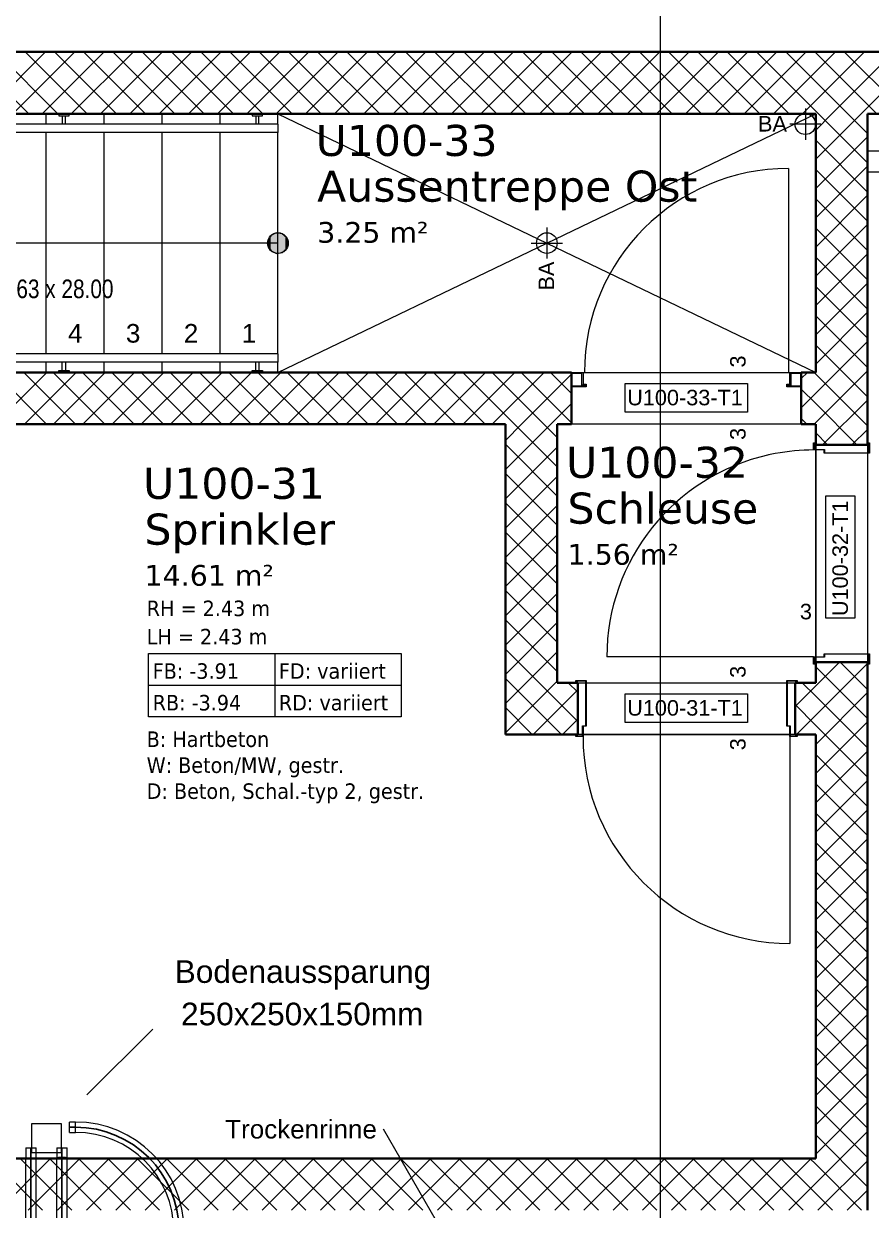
# Model space of a CAD drawing. Extents: x -882 to 937, y -179 to 966.
# Drawn here: x -470.5 to -388.5, y 755.4 to 870.1 of the extents above; entities that cross this region are included whole.
import ezdxf
from ezdxf.lldxf.tags import DXFTag

# ---------------------------------------------------------------- set-up
doc = ezdxf.new("R2010")
doc.units = 0
doc.layers.get('0').update_dxf_attribs({"lineweight": 13})
for name, color, linetype, lineweight in [('A-____-NOTE-TEXT', 7, 'Continuous', 9), ('A-AREA-____-IDEN', 7, 'Continuous', 5), ('A-DOOR-____-IDEN', 7, 'Continuous', 5), ('A-DOOR-____-OTLN', 7, 'Continuous', 9), ('A-DOOR-FRAM-MCUT', 7, 'Continuous', 9), ('A-DOOR-OPNG-OTLN', 7, 'Continuous', 9), ('A-FLOR-____-OTLN', 7, 'Continuous', 9), ('A-FLOR-HRAL-OTLN', 7, 'Continuous', 9), ('A-WALL-____-MCUT', 7, 'Continuous', 35), ('A-WALL-____-PATT', 7, 'Continuous', 35), ('I-WALL-____-OTLN', 7, 'Continuous', 9), ('S-GRID-____-OTLN', 7, 'Continuous', 5), ('S-STRS-____-IDEN', 7, 'Continuous', 9), ('S-STRS-____-OTLN', 7, 'Continuous', 9), ('Text', 7, 'Continuous', 5)]:
    doc.layers.add(name, color=color, linetype=linetype, lineweight=lineweight)
for name, color, linetype, lineweight, true_color in [('A-DETL-____-OTLN', 5, 'Continuous', 9, 0x0000ff), ('EL01_WAN_Röhre Boden', 7, 'Continuous', 13, 0xff6666), ('EL01_WAN_Röhre Boden Typ', 1, 'Continuous', 13, 0xff0000)]:
    doc.layers.add(name, color=color, linetype=linetype, lineweight=lineweight, true_color=true_color)
doc.styles.get("Standard").update_dxf_attribs({"font": 'arial.ttf'})
tags = doc.linetypes.add('_Rasterlinie_', pattern=[0.375, 0.2, -0.05, 0.075, -0.05]).pattern_tags.tags
tags[10:11] = [DXFTag(74, 4), DXFTag(75, 0), DXFTag(340, '0'), DXFTag(46, 1.0), DXFTag(50, 0.0), DXFTag(44, 0.0), DXFTag(45, 0.0)]
tags[8:9] = [DXFTag(74, 4), DXFTag(75, 0), DXFTag(340, '0'), DXFTag(46, 1.0), DXFTag(50, 0.0), DXFTag(44, 0.0), DXFTag(45, 0.0)]
tags[6:7] = [DXFTag(74, 4), DXFTag(75, 0), DXFTag(340, '0'), DXFTag(46, 1.0), DXFTag(50, 0.0), DXFTag(44, 0.0), DXFTag(45, 0.0)]
tags[4:5] = [DXFTag(74, 4), DXFTag(75, 0), DXFTag(340, '0'), DXFTag(46, 1.0), DXFTag(50, 0.0), DXFTag(44, 0.0), DXFTag(45, 0.0)]
tags = doc.linetypes.add('_Verdeckte Linien_', pattern=[0.15, 0.1, -0.05]).pattern_tags.tags
tags[6:7] = [DXFTag(74, 4), DXFTag(75, 0), DXFTag(340, '0'), DXFTag(46, 1.0), DXFTag(50, 0.0), DXFTag(44, 0.0), DXFTag(45, 0.0)]
tags[4:5] = [DXFTag(74, 4), DXFTag(75, 0), DXFTag(340, '0'), DXFTag(46, 1.0), DXFTag(50, 0.0), DXFTag(44, 0.0), DXFTag(45, 0.0)]
tags = doc.linetypes.add('ACAD_ISO03W100', pattern=[30, 12, -18]).pattern_tags.tags
tags[6:7] = [DXFTag(74, 4), DXFTag(75, 0), DXFTag(340, '0'), DXFTag(46, 0.0), DXFTag(50, 0.0), DXFTag(44, 0.0), DXFTag(45, 0.0)]
tags[4:5] = [DXFTag(74, 4), DXFTag(75, 0), DXFTag(340, '0'), DXFTag(46, 0.0), DXFTag(50, 0.0), DXFTag(44, 0.0), DXFTag(45, 0.0)]
tags = doc.linetypes.add('Gestrichelt', pattern=[0.1, 0.05, -0.05]).pattern_tags.tags
tags[6:7] = [DXFTag(74, 4), DXFTag(75, 0), DXFTag(340, '0'), DXFTag(46, 1.0), DXFTag(50, 0.0), DXFTag(44, 0.0), DXFTag(45, 0.0)]
tags[4:5] = [DXFTag(74, 4), DXFTag(75, 0), DXFTag(340, '0'), DXFTag(46, 1.0), DXFTag(50, 0.0), DXFTag(44, 0.0), DXFTag(45, 0.0)]
tags = doc.linetypes.add('Grundrissdarstellung Sturz', pattern=[0.25, 0.15, -0.05, 0, -0.05]).pattern_tags.tags
tags[10:11] = [DXFTag(74, 4), DXFTag(75, 0), DXFTag(340, '0'), DXFTag(46, 1.0), DXFTag(50, 0.0), DXFTag(44, 0.0), DXFTag(45, 0.0)]
tags[8:9] = [DXFTag(74, 4), DXFTag(75, 0), DXFTag(340, '0'), DXFTag(46, 1.0), DXFTag(50, 0.0), DXFTag(44, 0.0), DXFTag(45, 0.0)]
tags[6:7] = [DXFTag(74, 4), DXFTag(75, 0), DXFTag(340, '0'), DXFTag(46, 1.0), DXFTag(50, 0.0), DXFTag(44, 0.0), DXFTag(45, 0.0)]
tags[4:5] = [DXFTag(74, 4), DXFTag(75, 0), DXFTag(340, '0'), DXFTag(46, 1.0), DXFTag(50, 0.0), DXFTag(44, 0.0), DXFTag(45, 0.0)]
tags = doc.linetypes.add('STRICHPUNKT2', pattern=[12.7, 6.35, -3.175, 0, -3.175]).pattern_tags.tags
tags[10:11] = [DXFTag(74, 4), DXFTag(75, 0), DXFTag(340, '0'), DXFTag(46, 0.0), DXFTag(50, 0.0), DXFTag(44, 0.0), DXFTag(45, 0.0)]
tags[8:9] = [DXFTag(74, 4), DXFTag(75, 0), DXFTag(340, '0'), DXFTag(46, 0.0), DXFTag(50, 0.0), DXFTag(44, 0.0), DXFTag(45, 0.0)]
tags[6:7] = [DXFTag(74, 4), DXFTag(75, 0), DXFTag(340, '0'), DXFTag(46, 0.0), DXFTag(50, 0.0), DXFTag(44, 0.0), DXFTag(45, 0.0)]
tags[4:5] = [DXFTag(74, 4), DXFTag(75, 0), DXFTag(340, '0'), DXFTag(46, 0.0), DXFTag(50, 0.0), DXFTag(44, 0.0), DXFTag(45, 0.0)]

# ---------------------------------------------------------------- blocks, each defined once
blk = doc.blocks.new('Referenz-A0UJ2GK4XE', base_point=(-896.79, -159.76))
at = {"layer": 'A-____-NOTE-TEXT', "color": 0, "linetype": 'Continuous', "lineweight": 5, "ltscale": 0.13}
for p, q in [((-394.92, 861.9), (-394.92, 858.9)), ((-393.42, 860.4), (-396.42, 860.4)), ((-419.92, 850.4), (-419.92, 847.4)), ((-421.42, 848.9), (-418.42, 848.9))]:
    blk.add_line(p, q, dxfattribs=at)
for centre in [(-394.92, 860.4), (-419.92, 848.9)]:
    blk.add_circle(centre, 1, dxfattribs=at)
at = {"layer": 'A-AREA-____-IDEN', "color": 0, "linetype": 'Continuous', "ltscale": 0.13}
for p, q in [((-458.42, 809.24), (-434.02, 809.24)), ((-458.42, 803.11), (-458.42, 809.24)), ((-446.22, 809.24), (-446.22, 803.11)), ((-434.02, 809.24), (-434.02, 803.11)), ((-458.42, 806.18), (-434.02, 806.18)), ((-434.02, 803.11), (-458.42, 803.11))]:
    blk.add_line(p, q, dxfattribs=at)
at = {"layer": 'A-DETL-____-OTLN', "color": 0, "linetype": 'Gestrichelt', "ltscale": 0.13}
blk.add_line((-388.92, 855.79), (-51.12, 855.79), dxfattribs=at)
at = {"layer": 'A-DOOR-____-IDEN', "color": 0, "linetype": 'Continuous', "ltscale": 0.13}
for p, q in [((-412.35, 835.34), (-400.51, 835.34)), ((-412.35, 832.56), (-412.35, 835.34)), ((-400.51, 835.34), (-400.51, 832.56)), ((-400.51, 832.56), (-412.35, 832.56)), ((-392.93, 812.64), (-392.93, 824.48)), ((-392.93, 824.48), (-390.15, 824.48)), ((-390.15, 824.48), (-390.15, 812.64)), ((-390.15, 812.64), (-392.93, 812.64)), ((-412.35, 805.34), (-400.51, 805.34)), ((-412.35, 802.56), (-412.35, 805.34)), ((-400.51, 805.34), (-400.51, 802.56)), ((-400.51, 802.56), (-412.35, 802.56))]:
    blk.add_line(p, q, dxfattribs=at)
at = {"layer": 'A-DOOR-____-OTLN', "color": 0, "linetype": 'Grundrissdarstellung Sturz', "ltscale": 0.13}
for p, q in [((-393.92, 829.4), (-393.92, 811.75)), ((-388.92, 829.4), (-388.92, 811.75)), ((-393.92, 811.75), (-393.92, 809.65)), ((-388.92, 811.75), (-388.92, 809.65)), ((-393.92, 809.65), (-393.92, 808.4)), ((-388.92, 809.65), (-388.92, 808.4)), ((-416.92, 806.4), (-399.92, 806.4)), ((-399.92, 806.4), (-397.82, 806.4)), ((-397.82, 806.4), (-395.92, 806.4)), ((-416.92, 801.4), (-399.92, 801.4)), ((-399.92, 801.4), (-397.82, 801.4)), ((-397.82, 801.4), (-395.92, 801.4))]:
    blk.add_line(p, q, dxfattribs=at)
at = {"layer": 'A-DOOR-FRAM-MCUT', "color": 0, "linetype": 'Continuous', "ltscale": 0.13}
for p, q in [((-417.52, 836.4), (-416.42, 836.4)), ((-416.52, 836.3), (-417.52, 836.3)), ((-416.52, 835.16), (-416.52, 836.3)), ((-416.42, 836.4), (-416.42, 835.26)), ((-396.42, 836.4), (-395.32, 836.4)), ((-396.42, 835.26), (-396.42, 836.4)), ((-396.32, 836.3), (-396.32, 835.16)), ((-395.32, 836.3), (-396.32, 836.3)), ((-417.52, 835.1), (-416.22, 835.1)), ((-416.22, 835.16), (-416.52, 835.16)), ((-416.42, 835.26), (-416.12, 835.26)), ((-416.22, 835.1), (-416.22, 835.16)), ((-416.12, 835.26), (-416.12, 835)), ((-396.72, 835.26), (-396.42, 835.26)), ((-396.72, 835), (-396.72, 835.26)), ((-396.62, 835.16), (-396.62, 835.1)), ((-396.32, 835.16), (-396.62, 835.16)), ((-396.62, 835.1), (-395.32, 835.1)), ((-416.12, 835), (-417.52, 835)), ((-395.32, 835), (-396.72, 835)), ((-394.12, 829.6), (-393.92, 829.6)), ((-394.12, 828.9), (-394.12, 829.6)), ((-394.08, 829.56), (-394.08, 828.94)), ((-393.92, 829.56), (-394.08, 829.56)), ((-388.92, 829.6), (-388.72, 829.6)), ((-388.76, 829.56), (-388.92, 829.56)), ((-388.76, 828.64), (-388.76, 829.56)), ((-388.72, 829.6), (-388.72, 828.6)), ((-393.12, 828.9), (-394.12, 828.9)), ((-394.08, 828.94), (-393.08, 828.94)), ((-393.12, 828.6), (-393.12, 828.9)), ((-388.72, 828.6), (-393.12, 828.6)), ((-393.08, 828.94), (-393.08, 828.64)), ((-393.08, 828.64), (-388.76, 828.64)), ((-394.12, 808.9), (-393.12, 808.9)), ((-394.12, 808.2), (-394.12, 808.9)), ((-394.08, 808.86), (-394.08, 808.24)), ((-393.08, 808.86), (-394.08, 808.86)), ((-393.12, 809.2), (-388.72, 809.2)), ((-393.12, 808.9), (-393.12, 809.2)), ((-393.08, 809.16), (-393.08, 808.86)), ((-388.76, 809.16), (-393.08, 809.16)), ((-388.76, 808.24), (-388.76, 809.16)), ((-388.72, 809.2), (-388.72, 808.2)), ((-393.92, 808.2), (-394.12, 808.2)), ((-394.08, 808.24), (-393.92, 808.24)), ((-388.92, 808.24), (-388.76, 808.24)), ((-388.72, 808.2), (-388.92, 808.2)), ((-417.12, 806.6), (-416.12, 806.6)), ((-417.12, 806.4), (-417.12, 806.6)), ((-417.08, 806.56), (-417.08, 806.4)), ((-416.16, 806.56), (-417.08, 806.56)), ((-416.16, 802.24), (-416.16, 806.56)), ((-416.12, 806.6), (-416.12, 802.2)), ((-396.72, 806.6), (-395.72, 806.6)), ((-396.72, 802.2), (-396.72, 806.6)), ((-396.68, 806.56), (-396.68, 802.24)), ((-395.76, 806.56), (-396.68, 806.56)), ((-395.76, 806.4), (-395.76, 806.56)), ((-395.72, 806.6), (-395.72, 806.4)), ((-416.46, 802.24), (-416.16, 802.24)), ((-416.46, 801.24), (-416.46, 802.24)), ((-416.42, 802.2), (-416.42, 801.2)), ((-416.12, 802.2), (-416.42, 802.2)), ((-396.42, 802.2), (-396.72, 802.2)), ((-396.68, 802.24), (-396.38, 802.24)), ((-396.42, 801.2), (-396.42, 802.2)), ((-396.38, 802.24), (-396.38, 801.24)), ((-417.12, 801.2), (-417.12, 801.4)), ((-416.42, 801.2), (-417.12, 801.2)), ((-417.08, 801.4), (-417.08, 801.24)), ((-417.08, 801.24), (-416.46, 801.24)), ((-395.72, 801.2), (-396.42, 801.2)), ((-396.38, 801.24), (-395.76, 801.24)), ((-395.76, 801.24), (-395.76, 801.4)), ((-395.72, 801.4), (-395.72, 801.2))]:
    blk.add_line(p, q, dxfattribs=at)
at = {"layer": 'A-DOOR-OPNG-OTLN', "color": 0, "linetype": 'Continuous', "ltscale": 0.13}
for p, q in [((-396.56, 856.12), (-396.56, 836.4)), ((-399.32, 808.9), (-414.12, 808.9)), ((-397.82, 808.9), (-399.32, 808.9)), ((-394.12, 808.9), (-397.82, 808.9)), ((-396.42, 801.2), (-396.42, 781.2))]:
    blk.add_line(p, q, dxfattribs=at)
for centre, major_axis, end_param in [((-396.56, 836.4), (0, 19.72), 1.570796), ((-394.12, 808.9), (-4.35, 19.52), 1.351663), ((-394.12, 808.9), (-3.71, 19.65), 0.032727), ((-394.12, 808.9), (0, 20), 0.186407), ((-396.42, 801.2), (-20, 0), 1.570796)]:
    blk.add_ellipse(centre, major_axis=major_axis, ratio=1, start_param=0, end_param=end_param, dxfattribs=at)
at = {"layer": 'A-FLOR-____-OTLN', "color": 0, "linetype": 'Continuous', "ltscale": 0.13}
for p, q in [((-445.92, 836.4), (-393.92, 861.4)), ((-445.92, 861.4), (-393.92, 836.4)), ((-50.52, 861.39), (-388.92, 861.39)), ((-51.12, 857.8), (-388.92, 857.8))]:
    blk.add_line(p, q, dxfattribs=at)
at = {"layer": 'A-FLOR-HRAL-OTLN', "color": 0, "linetype": 'Continuous', "ltscale": 0.13}
for p, q in [((-445.92, 860.4), (-499.41, 860.4)), ((-467.12, 861.4), (-467.12, 861.2)), ((-467.12, 861.2), (-466.62, 861.2)), ((-466.77, 861.2), (-466.77, 860.4)), ((-466.62, 861.2), (-466.12, 861.2)), ((-466.47, 860.4), (-466.47, 861.2)), ((-466.12, 861.2), (-466.12, 861.4)), ((-448.42, 861.4), (-448.42, 861.2)), ((-448.42, 861.2), (-447.92, 861.2)), ((-448.07, 861.2), (-448.07, 860.4)), ((-447.92, 861.2), (-447.42, 861.2)), ((-447.77, 860.4), (-447.77, 861.2)), ((-447.42, 861.2), (-447.42, 861.4)), ((-445.92, 860.4), (-445.92, 859.6)), ((-445.92, 859.6), (-499.19, 859.6)), ((-445.92, 838.2), (-493.46, 838.2)), ((-445.92, 837.4), (-493.24, 837.4)), ((-466.77, 836.6), (-466.77, 837.4)), ((-466.47, 837.4), (-466.47, 836.6)), ((-448.07, 836.6), (-448.07, 837.4)), ((-447.77, 837.4), (-447.77, 836.6)), ((-445.92, 838.2), (-445.92, 837.4)), ((-467.12, 836.4), (-467.12, 836.6)), ((-467.12, 836.6), (-466.62, 836.6)), ((-466.62, 836.6), (-466.12, 836.6)), ((-466.12, 836.6), (-466.12, 836.4)), ((-448.42, 836.4), (-448.42, 836.6)), ((-448.42, 836.6), (-447.92, 836.6)), ((-447.92, 836.6), (-447.42, 836.6)), ((-447.42, 836.6), (-447.42, 836.4))]:
    blk.add_line(p, q, dxfattribs=at)
at = {"layer": 'A-WALL-____-MCUT', "color": 0, "linetype": 'Continuous', "ltscale": 0.35}
for p, q in [((374.48, 867.4), (-635.08, 867.4)), ((-393.92, 861.4), (-478.62, 861.4)), ((-393.92, 861.4), (-393.92, 836.4)), ((-388.92, 829.4), (-388.92, 861.4)), ((-50.52, 861.4), (-388.92, 861.4)), ((-417.52, 836.4), (-478.62, 836.4)), ((-417.52, 831.4), (-417.52, 836.4)), ((-393.92, 836.4), (-395.32, 836.4)), ((-395.32, 831.4), (-395.32, 836.4)), ((-423.92, 831.4), (-488.92, 831.4)), ((-423.92, 831.4), (-423.92, 801.4)), ((-418.92, 806.4), (-418.92, 831.4)), ((-417.52, 831.4), (-418.92, 831.4)), ((-393.92, 831.4), (-395.32, 831.4)), ((-393.92, 831.4), (-393.92, 829.4)), ((-393.92, 829.4), (-388.92, 829.4)), ((-388.92, 808.4), (-393.92, 808.4)), ((-393.92, 808.4), (-393.92, 806.4)), ((-388.92, 755.4), (-388.92, 808.4)), ((-416.92, 806.4), (-418.92, 806.4)), ((-416.92, 801.4), (-416.92, 806.4)), ((-393.92, 806.4), (-395.92, 806.4)), ((-395.92, 806.4), (-395.92, 801.4)), ((-423.92, 801.4), (-416.92, 801.4)), ((-395.92, 801.4), (-393.92, 801.4)), ((-393.92, 801.4), (-393.92, 760.4)), ((-393.92, 760.4), (-488.92, 760.4))]:
    blk.add_line(p, q, dxfattribs=at)
at = {"layer": 'A-WALL-____-PATT', "color": 0, "linetype": 'Continuous', "lineweight": 9, "ltscale": 0.13}
for p, q in [((-470.02, 861.4), (-476.02, 867.4)), ((-474.38, 861.4), (-468.38, 867.4)), ((-467.19, 861.4), (-473.19, 867.4)), ((-471.55, 861.4), (-465.55, 867.4)), ((-464.36, 861.4), (-470.36, 867.4)), ((-468.73, 861.4), (-462.73, 867.4)), ((-461.53, 861.4), (-467.53, 867.4)), ((-465.9, 861.4), (-459.9, 867.4)), ((-458.71, 861.4), (-464.71, 867.4)), ((-463.07, 861.4), (-457.07, 867.4)), ((-455.88, 861.4), (-461.88, 867.4)), ((-460.24, 861.4), (-454.24, 867.4)), ((-453.05, 861.4), (-459.05, 867.4)), ((-457.41, 861.4), (-451.41, 867.4)), ((-450.22, 861.4), (-456.22, 867.4)), ((-454.58, 861.4), (-448.58, 867.4)), ((-447.39, 861.4), (-453.39, 867.4)), ((-451.75, 861.4), (-445.75, 867.4)), ((-444.56, 861.4), (-450.56, 867.4)), ((-448.93, 861.4), (-442.93, 867.4)), ((-441.74, 861.4), (-447.74, 867.4)), ((-446.1, 861.4), (-440.1, 867.4)), ((-438.91, 861.4), (-444.91, 867.4)), ((-443.27, 861.4), (-437.27, 867.4)), ((-436.08, 861.4), (-442.08, 867.4)), ((-440.44, 861.4), (-434.44, 867.4)), ((-433.25, 861.4), (-439.25, 867.4)), ((-437.61, 861.4), (-431.61, 867.4)), ((-430.42, 861.4), (-436.42, 867.4)), ((-434.78, 861.4), (-428.78, 867.4)), ((-427.59, 861.4), (-433.59, 867.4)), ((-431.96, 861.4), (-425.96, 867.4)), ((-424.77, 861.4), (-430.77, 867.4)), ((-429.13, 861.4), (-423.13, 867.4)), ((-421.94, 861.4), (-427.94, 867.4)), ((-426.3, 861.4), (-420.3, 867.4)), ((-419.11, 861.4), (-425.11, 867.4)), ((-423.47, 861.4), (-417.47, 867.4)), ((-416.28, 861.4), (-422.28, 867.4)), ((-420.64, 861.4), (-414.64, 867.4)), ((-413.45, 861.4), (-419.45, 867.4)), ((-417.81, 861.4), (-411.81, 867.4)), ((-410.62, 861.4), (-416.62, 867.4)), ((-414.99, 861.4), (-408.99, 867.4)), ((-407.79, 861.4), (-413.79, 867.4)), ((-412.16, 861.4), (-406.16, 867.4)), ((-404.97, 861.4), (-410.97, 867.4)), ((-409.33, 861.4), (-403.33, 867.4)), ((-402.14, 861.4), (-408.14, 867.4)), ((-406.5, 861.4), (-400.5, 867.4)), ((-399.31, 861.4), (-405.31, 867.4)), ((-403.67, 861.4), (-397.67, 867.4)), ((-396.48, 861.4), (-402.48, 867.4)), ((-400.84, 861.4), (-394.84, 867.4)), ((-393.65, 861.4), (-399.65, 867.4)), ((-398.01, 861.4), (-392.01, 867.4)), ((-390.82, 861.4), (-396.82, 867.4)), ((-395.19, 861.4), (-389.19, 867.4)), ((-388, 861.4), (-394, 867.4)), ((-392.36, 861.4), (-386.36, 867.4)), ((-385.17, 861.4), (-391.17, 867.4)), ((-389.53, 861.4), (-383.53, 867.4)), ((-393.92, 859.83), (-392.36, 861.4)), ((-393.92, 857.01), (-389.53, 861.4)), ((-388.92, 856.67), (-393.65, 861.4)), ((-388.92, 859.5), (-390.82, 861.4)), ((-393.92, 854.18), (-388.92, 859.18)), ((-388.92, 853.84), (-393.92, 858.84)), ((-393.92, 851.35), (-388.92, 856.35)), ((-388.92, 851.02), (-393.92, 856.02)), ((-393.92, 848.52), (-388.92, 853.52)), ((-388.92, 848.19), (-393.92, 853.19)), ((-393.92, 845.69), (-388.92, 850.69)), ((-388.92, 845.36), (-393.92, 850.36)), ((-393.92, 842.86), (-388.92, 847.86)), ((-388.92, 842.53), (-393.92, 847.53)), ((-393.92, 840.04), (-388.92, 845.04)), ((-388.92, 839.7), (-393.92, 844.7)), ((-393.92, 837.21), (-388.92, 842.21)), ((-388.92, 836.87), (-393.92, 841.87)), ((-393.92, 834.38), (-388.92, 839.38)), ((-388.92, 834.05), (-393.92, 839.05)), ((-468.3, 831.4), (-473.3, 836.4)), ((-473.27, 831.4), (-468.27, 836.4)), ((-465.48, 831.4), (-470.48, 836.4)), ((-470.44, 831.4), (-465.44, 836.4)), ((-462.65, 831.4), (-467.65, 836.4)), ((-467.61, 831.4), (-462.61, 836.4)), ((-459.82, 831.4), (-464.82, 836.4)), ((-464.78, 831.4), (-459.78, 836.4)), ((-456.99, 831.4), (-461.99, 836.4)), ((-461.96, 831.4), (-456.96, 836.4)), ((-454.16, 831.4), (-459.16, 836.4)), ((-459.13, 831.4), (-454.13, 836.4)), ((-451.33, 831.4), (-456.33, 836.4)), ((-456.3, 831.4), (-451.3, 836.4)), ((-448.51, 831.4), (-453.51, 836.4)), ((-453.47, 831.4), (-448.47, 836.4)), ((-445.68, 831.4), (-450.68, 836.4)), ((-450.64, 831.4), (-445.64, 836.4)), ((-442.85, 831.4), (-447.85, 836.4)), ((-447.81, 831.4), (-442.81, 836.4)), ((-440.02, 831.4), (-445.02, 836.4)), ((-444.99, 831.4), (-439.99, 836.4)), ((-437.19, 831.4), (-442.19, 836.4)), ((-442.16, 831.4), (-437.16, 836.4)), ((-434.36, 831.4), (-439.36, 836.4)), ((-439.33, 831.4), (-434.33, 836.4)), ((-431.53, 831.4), (-436.53, 836.4)), ((-436.5, 831.4), (-431.5, 836.4)), ((-428.71, 831.4), (-433.71, 836.4)), ((-433.67, 831.4), (-428.67, 836.4)), ((-425.88, 831.4), (-430.88, 836.4)), ((-430.84, 831.4), (-425.84, 836.4)), ((-423.05, 831.4), (-428.05, 836.4)), ((-428.01, 831.4), (-423.01, 836.4)), ((-420.22, 831.4), (-425.22, 836.4)), ((-425.19, 831.4), (-420.19, 836.4)), ((-417.52, 831.53), (-422.39, 836.4)), ((-422.36, 831.4), (-417.52, 836.23)), ((-417.52, 834.36), (-419.56, 836.4)), ((-395.32, 835.81), (-394.73, 836.4)), ((-393.92, 836.22), (-394.11, 836.4)), ((-393.92, 831.55), (-388.92, 836.55)), ((-388.92, 831.22), (-393.92, 836.22)), ((-393.92, 833.39), (-395.32, 834.79)), ((-395.32, 832.98), (-393.92, 834.38)), ((-419.53, 831.4), (-417.52, 833.41)), ((-389.94, 829.4), (-393.92, 833.39)), ((-393.25, 829.4), (-388.92, 833.72)), ((-394.77, 831.4), (-395.32, 831.96)), ((-423.92, 829.83), (-422.36, 831.4)), ((-423.92, 827.01), (-419.53, 831.4)), ((-418.92, 827.28), (-423.05, 831.4)), ((-418.92, 830.1), (-420.22, 831.4)), ((-394.07, 831.4), (-393.92, 831.55)), ((-392.77, 829.4), (-393.92, 830.56)), ((-390.42, 829.4), (-388.92, 830.89)), ((-418.92, 824.45), (-423.92, 829.45)), ((-423.92, 824.18), (-418.92, 829.18)), ((-418.92, 821.62), (-423.92, 826.62)), ((-423.92, 821.35), (-418.92, 826.35)), ((-418.92, 818.79), (-423.92, 823.79)), ((-423.92, 818.52), (-418.92, 823.52)), ((-418.92, 815.96), (-423.92, 820.96)), ((-423.92, 815.69), (-418.92, 820.69)), ((-418.92, 813.13), (-423.92, 818.13)), ((-423.92, 812.86), (-418.92, 817.86)), ((-418.92, 810.31), (-423.92, 815.31)), ((-423.92, 810.04), (-418.92, 815.04)), ((-418.92, 807.48), (-423.92, 812.48)), ((-423.92, 807.21), (-418.92, 812.21)), ((-418.92, 804.65), (-423.92, 809.65)), ((-423.92, 804.38), (-418.92, 809.38)), ((-393.92, 806.09), (-391.62, 808.4)), ((-393.92, 803.27), (-388.92, 808.27)), ((-388.92, 802.93), (-393.92, 807.93)), ((-388.92, 805.76), (-391.56, 808.4)), ((-418.92, 801.82), (-423.92, 806.82)), ((-423.92, 801.55), (-418.92, 806.55)), ((-416.92, 805.48), (-417.85, 806.4)), ((-393.92, 805.1), (-395.22, 806.4)), ((-418.92, 803.72), (-416.92, 805.72)), ((-395.92, 804.09), (-393.92, 806.09)), ((-393.92, 800.44), (-388.92, 805.44)), ((-416.92, 802.65), (-418.92, 804.65)), ((-393.92, 802.28), (-395.92, 804.28)), ((-388.92, 800.1), (-393.92, 805.1)), ((-421.33, 801.4), (-423.92, 803.99)), ((-421.25, 801.4), (-418.92, 803.72)), ((-395.79, 801.4), (-393.92, 803.27)), ((-418.51, 801.4), (-418.92, 801.82)), ((-418.42, 801.4), (-416.92, 802.89)), ((-393.92, 797.61), (-388.92, 802.61)), ((-388.92, 797.28), (-393.92, 802.28)), ((-395.88, 801.4), (-395.92, 801.45)), ((-393.92, 794.78), (-388.92, 799.78)), ((-388.92, 794.45), (-393.92, 799.45)), ((-393.92, 791.95), (-388.92, 796.95)), ((-388.92, 791.62), (-393.92, 796.62)), ((-393.92, 789.12), (-388.92, 794.12)), ((-388.92, 788.79), (-393.92, 793.79)), ((-393.92, 786.3), (-388.92, 791.3)), ((-388.92, 785.96), (-393.92, 790.96)), ((-393.92, 783.47), (-388.92, 788.47)), ((-388.92, 783.13), (-393.92, 788.13)), ((-393.92, 780.64), (-388.92, 785.64)), ((-388.92, 780.31), (-393.92, 785.31)), ((-393.92, 777.81), (-388.92, 782.81)), ((-388.92, 777.48), (-393.92, 782.48)), ((-393.92, 774.98), (-388.92, 779.98)), ((-388.92, 774.65), (-393.92, 779.65)), ((-393.92, 772.15), (-388.92, 777.15)), ((-388.92, 771.82), (-393.92, 776.82)), ((-393.92, 769.32), (-388.92, 774.32)), ((-388.92, 768.99), (-393.92, 773.99)), ((-393.92, 766.5), (-388.92, 771.5)), ((-388.92, 766.16), (-393.92, 771.16)), ((-393.92, 763.67), (-388.92, 768.67)), ((-388.92, 763.34), (-393.92, 768.34)), ((-393.92, 760.84), (-388.92, 765.84)), ((-388.92, 760.51), (-393.92, 765.51)), ((-393.92, 758.01), (-388.92, 763.01)), ((-388.92, 757.68), (-393.92, 762.68)), ((-468.67, 755.4), (-473.67, 760.4)), ((-472.9, 755.4), (-467.9, 760.4)), ((-465.84, 755.4), (-470.84, 760.4)), ((-470.07, 755.4), (-465.07, 760.4)), ((-463.01, 755.4), (-468.01, 760.4)), ((-467.25, 755.4), (-462.25, 760.4)), ((-460.19, 755.4), (-465.19, 760.4)), ((-464.42, 755.4), (-459.42, 760.4)), ((-457.36, 755.4), (-462.36, 760.4)), ((-461.59, 755.4), (-456.59, 760.4)), ((-454.53, 755.4), (-459.53, 760.4)), ((-458.76, 755.4), (-453.76, 760.4)), ((-451.7, 755.4), (-456.7, 760.4)), ((-455.93, 755.4), (-450.93, 760.4)), ((-448.87, 755.4), (-453.87, 760.4)), ((-453.1, 755.4), (-448.1, 760.4)), ((-446.04, 755.4), (-451.04, 760.4)), ((-450.27, 755.4), (-445.27, 760.4)), ((-443.22, 755.4), (-448.22, 760.4)), ((-447.45, 755.4), (-442.45, 760.4)), ((-440.39, 755.4), (-445.39, 760.4)), ((-444.62, 755.4), (-439.62, 760.4)), ((-437.56, 755.4), (-442.56, 760.4)), ((-441.79, 755.4), (-436.79, 760.4)), ((-434.73, 755.4), (-439.73, 760.4)), ((-438.96, 755.4), (-433.96, 760.4)), ((-431.9, 755.4), (-436.9, 760.4)), ((-436.13, 755.4), (-431.13, 760.4)), ((-429.07, 755.4), (-434.07, 760.4)), ((-433.3, 755.4), (-428.3, 760.4)), ((-426.25, 755.4), (-431.25, 760.4)), ((-430.48, 755.4), (-425.48, 760.4)), ((-423.42, 755.4), (-428.42, 760.4)), ((-427.65, 755.4), (-422.65, 760.4)), ((-420.59, 755.4), (-425.59, 760.4)), ((-424.82, 755.4), (-419.82, 760.4)), ((-417.76, 755.4), (-422.76, 760.4)), ((-421.99, 755.4), (-416.99, 760.4)), ((-414.93, 755.4), (-419.93, 760.4)), ((-419.16, 755.4), (-414.16, 760.4)), ((-412.1, 755.4), (-417.1, 760.4)), ((-416.33, 755.4), (-411.33, 760.4)), ((-409.27, 755.4), (-414.27, 760.4)), ((-413.51, 755.4), (-408.51, 760.4)), ((-406.45, 755.4), (-411.45, 760.4)), ((-410.68, 755.4), (-405.68, 760.4)), ((-403.62, 755.4), (-408.62, 760.4)), ((-407.85, 755.4), (-402.85, 760.4)), ((-400.79, 755.4), (-405.79, 760.4)), ((-405.02, 755.4), (-400.02, 760.4)), ((-397.96, 755.4), (-402.96, 760.4)), ((-402.19, 755.4), (-397.19, 760.4)), ((-395.13, 755.4), (-400.13, 760.4)), ((-399.36, 755.4), (-394.36, 760.4)), ((-393.92, 757.02), (-397.3, 760.4)), ((-393.92, 759.85), (-394.48, 760.4)), ((-389.48, 755.4), (-393.92, 759.85)), ((-393.71, 755.4), (-388.92, 760.18)), ((-396.53, 755.4), (-393.92, 758.01)), ((-390.88, 755.4), (-388.92, 757.35)), ((-392.3, 755.4), (-393.92, 757.02))]:
    blk.add_line(p, q, dxfattribs=at)
at = {"layer": 'I-WALL-____-OTLN', "color": 0, "linetype": 'Continuous', "ltscale": 0.13}
for p, q in [((-416.42, 836.4), (-396.42, 836.4)), ((-395.32, 831.4), (-417.52, 831.4)), ((-393.92, 828.94), (-393.92, 829.4)), ((-388.92, 829.4), (-388.92, 828.64)), ((-393.92, 808.9), (-393.92, 828.9)), ((-388.92, 828.6), (-388.92, 809.2)), ((-393.92, 808.4), (-393.92, 808.86)), ((-388.92, 809.16), (-388.92, 808.4)), ((-416.92, 806.4), (-416.16, 806.4)), ((-416.13, 806.4), (-396.72, 806.4)), ((-396.68, 806.4), (-395.92, 806.4)), ((-416.46, 801.4), (-416.92, 801.4)), ((-396.42, 801.4), (-416.42, 801.4)), ((-395.92, 801.4), (-396.38, 801.4))]:
    blk.add_line(p, q, dxfattribs=at)
at = {"layer": 'S-GRID-____-OTLN', "color": 0, "linetype": '_Rasterlinie_', "ltscale": 0.13}
blk.add_line((-408.92, 109.1), (-408.92, 949.68), dxfattribs=at)
at = {"layer": 'S-STRS-____-OTLN', "color": 0, "linetype": '_Verdeckte Linien_', "ltscale": 0.13}
for p, q in [((-468.32, 860.4), (-468.32, 861.4)), ((-462.72, 860.4), (-462.72, 861.4)), ((-457.12, 860.4), (-457.12, 861.4)), ((-451.52, 860.4), (-451.52, 861.4)), ((-445.92, 860.4), (-445.92, 861.4)), ((-468.32, 838.2), (-468.32, 859.6)), ((-462.72, 838.2), (-462.72, 859.6)), ((-457.12, 838.2), (-457.12, 859.6)), ((-451.52, 838.2), (-451.52, 859.6)), ((-445.92, 838.2), (-445.92, 859.6)), ((-468.32, 836.4), (-468.32, 837.4)), ((-462.72, 836.4), (-462.72, 837.4)), ((-457.12, 836.4), (-457.12, 837.4)), ((-451.52, 836.4), (-451.52, 837.4)), ((-445.92, 836.4), (-445.92, 837.4))]:
    blk.add_line(p, q, dxfattribs=at)
at = {"layer": 'S-STRS-____-OTLN', "color": 0, "linetype": 'Continuous', "ltscale": 0.13}
for p, q in [((-468.32, 860.4), (-468.32, 861.4)), ((-462.72, 860.4), (-462.72, 861.4)), ((-457.12, 860.4), (-457.12, 861.4)), ((-451.52, 860.4), (-451.52, 861.4)), ((-445.92, 860.4), (-445.92, 861.4)), ((-468.32, 838.2), (-468.32, 859.6)), ((-462.72, 838.2), (-462.72, 859.6)), ((-457.12, 838.2), (-457.12, 859.6)), ((-451.52, 838.2), (-451.52, 859.6)), ((-445.92, 838.2), (-445.92, 859.6)), ((-468.32, 848.9), (-473.92, 848.9)), ((-462.72, 848.9), (-468.32, 848.9)), ((-457.12, 848.9), (-462.72, 848.9)), ((-451.52, 848.9), (-457.12, 848.9)), ((-445.92, 848.9), (-451.52, 848.9)), ((-446.58, 849.66), (-446.88, 849.18)), ((-446.88, 849.18), (-446.88, 848.62)), ((-446.07, 849.89), (-446.58, 849.66)), ((-445.51, 849.81), (-446.07, 849.89)), ((-445.08, 849.44), (-445.51, 849.81)), ((-444.92, 848.9), (-445.08, 849.44)), ((-445.08, 848.36), (-444.92, 848.9)), ((-446.88, 848.62), (-446.58, 848.15)), ((-446.58, 848.15), (-446.07, 847.91)), ((-446.07, 847.91), (-445.51, 847.99)), ((-445.51, 847.99), (-445.08, 848.36)), ((-468.32, 836.4), (-468.32, 837.4)), ((-462.72, 836.4), (-462.72, 837.4)), ((-457.12, 836.4), (-457.12, 837.4)), ((-451.52, 836.4), (-451.52, 837.4)), ((-445.92, 836.4), (-445.92, 837.4))]:
    blk.add_line(p, q, dxfattribs=at)
blk.add_circle((-445.92, 848.9), 1, dxfattribs=at)
for points in [[(-446.91, 848.74), (-446.92, 848.9), (-446.91, 849.06)], [(-446.88, 848.59), (-446.91, 849.06), (-446.88, 849.21)], [(-446.91, 848.74), (-446.91, 849.06), (-446.88, 848.59)], [(-446.58, 848.15), (-446.88, 849.18), (-446.58, 849.66)], [(-446.82, 848.45), (-446.88, 849.21), (-446.82, 849.36)], [(-446.88, 848.59), (-446.88, 849.21), (-446.82, 848.45)], [(-446.88, 848.62), (-446.88, 849.18), (-446.58, 848.15)], [(-446.73, 848.31), (-446.82, 849.36), (-446.73, 849.49)], [(-446.82, 848.45), (-446.82, 849.36), (-446.73, 848.31)], [(-446.63, 848.19), (-446.73, 849.49), (-446.63, 849.61)], [(-446.73, 848.31), (-446.73, 849.49), (-446.63, 848.19)], [(-446.51, 848.09), (-446.63, 849.61), (-446.51, 849.71)], [(-446.63, 848.19), (-446.63, 849.61), (-446.51, 848.09)], [(-446.07, 847.91), (-446.58, 849.66), (-446.07, 849.89)], [(-446.58, 848.15), (-446.58, 849.66), (-446.07, 847.91)], [(-446.38, 848.01), (-446.51, 849.71), (-446.38, 849.79)], [(-446.51, 848.09), (-446.51, 849.71), (-446.38, 848.01)], [(-446.23, 847.95), (-446.38, 849.79), (-446.23, 849.85)], [(-446.38, 848.01), (-446.38, 849.79), (-446.23, 847.95)], [(-446.08, 847.91), (-446.23, 849.85), (-446.08, 849.89)], [(-446.23, 847.95), (-446.23, 849.85), (-446.08, 847.91)], [(-445.92, 847.9), (-446.08, 849.89), (-445.92, 849.9)], [(-446.08, 847.91), (-446.08, 849.89), (-445.92, 847.9)], [(-446.07, 847.91), (-446.07, 849.89), (-445.51, 847.99)], [(-445.51, 847.99), (-446.07, 849.89), (-445.51, 849.81)], [(-445.92, 847.9), (-445.92, 849.9), (-445.77, 847.91)], [(-445.77, 847.91), (-445.92, 849.9), (-445.77, 849.89)], [(-445.77, 847.91), (-445.77, 849.89), (-445.62, 847.95)], [(-445.62, 847.95), (-445.77, 849.89), (-445.62, 849.85)], [(-445.62, 847.95), (-445.62, 849.85), (-445.47, 848.01)], [(-445.47, 848.01), (-445.62, 849.85), (-445.47, 849.79)], [(-445.51, 847.99), (-445.51, 849.81), (-445.08, 848.36)], [(-445.08, 848.36), (-445.51, 849.81), (-445.08, 849.44)], [(-445.47, 848.01), (-445.47, 849.79), (-445.34, 848.09)], [(-445.34, 848.09), (-445.47, 849.79), (-445.34, 849.71)], [(-445.34, 848.09), (-445.34, 849.71), (-445.22, 848.19)], [(-445.22, 848.19), (-445.34, 849.71), (-445.22, 849.61)], [(-445.22, 848.19), (-445.22, 849.61), (-445.12, 848.31)], [(-445.12, 848.31), (-445.22, 849.61), (-445.12, 849.49)], [(-445.12, 848.31), (-445.12, 849.49), (-445.03, 848.45)], [(-445.03, 848.45), (-445.12, 849.49), (-445.03, 849.36)], [(-445.08, 848.36), (-445.08, 849.44), (-444.92, 848.9)], [(-445.03, 848.45), (-445.03, 849.36), (-444.97, 848.59)], [(-444.97, 848.59), (-445.03, 849.36), (-444.97, 849.21)], [(-444.97, 848.59), (-444.97, 849.21), (-444.94, 848.74)], [(-444.94, 848.74), (-444.97, 849.21), (-444.94, 849.06)], [(-444.94, 848.74), (-444.94, 849.06), (-444.92, 848.9)]]:
    blk.add_solid(points, dxfattribs=at)
at = {"layer": 'Text', "color": 0, "linetype": 'Continuous', "ltscale": 0.13}
blk.add_line((-430.58, 754.35), (-435.71, 763.24), dxfattribs=at)
at = {"layer": 'A-____-NOTE-TEXT', "color": 0, "linetype": 'Continuous', "lineweight": 5, "ltscale": 0.13, "char_height": 1.5, "attachment_point": 1}
for s, insert in [('{\\fArial;BA}', (-399.5, 861.19)), ('{\\fArial;3}', (-395.45, 814.03))]:
    blk.add_mtext(s, dxfattribs=dict(at, insert=insert))
at = {"layer": 'A-____-NOTE-TEXT', "color": 0, "linetype": 'Continuous', "lineweight": 5, "ltscale": 0.13, "char_height": 1.5, "attachment_point": 1, "rotation": 90}
for s, insert in [('{\\fArial;BA}', (-420.72, 844.32)), ('{\\fArial;3}', (-402.2, 836.87)), ('{\\fArial;3}', (-402.2, 829.87)), ('{\\fArial;3}', (-402.2, 806.87)), ('{\\fArial;3}', (-402.2, 799.87))]:
    blk.add_mtext(s, dxfattribs=dict(at, insert=insert))
at = {"layer": 'A-AREA-____-IDEN', "color": 0, "linetype": 'Continuous', "ltscale": 0.13, "attachment_point": 1}
for s, insert, char_height in [('{\\fVerdana;U100-33}', (-442.27, 860.33), 3), ('{\\fVerdana;Aussentreppe Ost}', (-442.13, 855.91), 3), ('{\\fVerdana;3.25 m²}', (-442.12, 850.94), 2), ('{\\fVerdana;U100-32}', (-418.06, 829.21), 3), ('{\\fVerdana;U100-31}', (-458.96, 827.18), 3), ('{\\fVerdana;Schleuse}', (-417.92, 824.78), 3), ('{\\fVerdana;Sprinkler}', (-458.82, 822.75), 3), ('{\\fVerdana;1.56 m²}', (-417.91, 819.81), 2), ('{\\fVerdana;14.61 m²}', (-458.81, 817.78), 2), ('{\\W0.9;\\fVerdana;RH = 2.43 m}', (-458.61, 814.34), 1.5), ('{\\W0.9;\\fVerdana;LH = 2.43 m}', (-458.61, 811.61), 1.5), ('{\\W0.9;\\fVerdana;FB: -3.91}', (-458.03, 808.28), 1.5), ('{\\W0.9;\\fVerdana;FD: variiert}', (-445.83, 808.28), 1.5), ('{\\W0.9;\\fVerdana;RD: variiert}', (-445.83, 805.22), 1.5), ('{\\W0.9;\\fVerdana;RB: -3.94}', (-458.03, 805.22), 1.5), ('{\\W0.9;\\fVerdana;B: Hartbeton}', (-458.61, 801.69), 1.5), ('{\\W0.9;\\fVerdana;W: Beton/MW, gestr.}', (-458.61, 799.18), 1.5), ('{\\W0.9;\\fVerdana;D: Beton, Schal.-typ 2, gestr.}', (-458.61, 796.67), 1.5)]:
    blk.add_mtext(s, dxfattribs=dict(at, insert=insert, char_height=char_height))
at = {"layer": 'A-DOOR-____-IDEN', "color": 0, "linetype": 'Continuous', "ltscale": 0.13, "char_height": 1.5, "attachment_point": 1}
for s, insert in [('{\\fArial;U100-33-T1}', (-412.15, 834.72)), ('{\\fArial;U100-31-T1}', (-412.15, 804.72))]:
    blk.add_mtext(s, dxfattribs=dict(at, insert=insert))
at = {"layer": 'A-DOOR-____-IDEN', "color": 0, "linetype": 'Continuous', "ltscale": 0.13, "insert": (-392.31, 812.84), "char_height": 1.5, "attachment_point": 1, "rotation": 90}
blk.add_mtext('{\\fArial;U100-32-T1}', dxfattribs=at)
at = {"layer": 'S-STRS-____-IDEN', "color": 0, "linetype": 'Continuous', "lineweight": 5, "ltscale": 0.13, "insert": (-478.37, 845.38), "char_height": 1.8, "attachment_point": 1}
blk.add_mtext('{\\W0.8;\\fArial;27 x 17.63 x 28.00}', dxfattribs=at)
at = {"layer": 'S-STRS-____-OTLN', "color": 0, "linetype": 'Continuous', "ltscale": 0.13, "char_height": 1.8, "attachment_point": 1}
for s, insert in [('{\\fArial;4}', (-466.22, 841.08)), ('{\\fArial;3}', (-460.62, 841.08)), ('{\\fArial;2}', (-455.02, 841.08)), ('{\\fArial;1}', (-449.42, 841.08))]:
    blk.add_mtext(s, dxfattribs=dict(at, insert=insert))
at = {"layer": 'Text', "color": 0, "linetype": 'Continuous', "ltscale": 0.13, "insert": (-451.02, 764.14), "char_height": 1.8, "attachment_point": 1}
blk.add_mtext('{\\fArial;Trockenrinne}', dxfattribs=at)
blk = doc.blocks.new('Wickelfalzrohr-A0UJ2GL4XE', base_point=(-470.3, 647.44))
at = {"color": 0, "linetype": 'ByBlock', "lineweight": -2, "ltscale": 0.13}
for p, q in [((-470.3, 647.45), (-470.3, 760.43)), ((-469.3, 647.45), (-469.3, 760.43))]:
    blk.add_line(p, q, dxfattribs=at)
at = {"color": 0, "linetype": 'STRICHPUNKT2', "lineweight": 25, "ltscale": 0.25}
blk.add_line((-469.8, 760.43), (-469.8, 647.45), dxfattribs=at)
at = {"color": 0, "linetype": 'ByBlock', "lineweight": -2, "ltscale": 0.13, "extrusion": (0, 0, -1)}
for centre in [(-469.8, 760.43), (-469.8, 647.45)]:
    blk.add_ellipse(centre, major_axis=(-0.5, 0), ratio=0.018535, dxfattribs=at)
blk = doc.blocks.new('Wickelfalzrohr-A0UJ2GLMXE', base_point=(-467.3, 760.44))
at = {"color": 0, "linetype": 'ByBlock', "lineweight": -2, "ltscale": 0.13}
for p, q in [((-467.3, 761.45), (-467.3, 760.45)), ((-467.3, 761.45), (-467.01, 761.45)), ((-467.01, 761.45), (-466.59, 761.45)), ((-466.59, 761.45), (-466.3, 761.44)), ((-466.3, 760.44), (-466.3, 761.44)), ((-467.3, 760.45), (-467.01, 760.45)), ((-467.01, 760.45), (-466.6, 760.45)), ((-466.6, 760.45), (-466.3, 760.44))]:
    blk.add_line(p, q, dxfattribs=at)
at = {"color": 0, "linetype": 'STRICHPUNKT2', "lineweight": 25, "ltscale": 0.25}
blk.add_line((-466.8, 761.45), (-466.8, 760.45), dxfattribs=at)
blk = doc.blocks.new('Wickelfalzrohr-A0UJ2GM6XE', base_point=(-467.3, 650.49))
at = {"color": 0, "linetype": 'ByBlock', "lineweight": -2, "ltscale": 0.13}
for p, q in [((-467.3, 650.5), (-467.3, 760.48)), ((-466.3, 650.5), (-466.3, 760.48))]:
    blk.add_line(p, q, dxfattribs=at)
at = {"color": 0, "linetype": 'STRICHPUNKT2', "lineweight": 25, "ltscale": 0.25}
blk.add_line((-466.8, 760.48), (-466.8, 650.5), dxfattribs=at)
at = {"color": 0, "linetype": 'ByBlock', "lineweight": -2, "ltscale": 0.13, "extrusion": (0, 0, -1)}
for centre in [(-466.8, 760.48), (-466.8, 650.5)]:
    blk.add_ellipse(centre, major_axis=(-0.5, 0), ratio=0.018535, dxfattribs=at)
blk = doc.blocks.new('MText-A0UJ2GN8XE', base_point=(-455.9, 773.28))
at = {"color": 0, "lineweight": -2, "char_height": 2.1875, "attachment_point": 1}
for s, insert in [('{\\fArial;Bodenaussparung}', (-455.9, 779.57)), ('{\\fArial;250x250x150mm}', (-455.29, 775.47))]:
    blk.add_mtext(s, dxfattribs=dict(at, insert=insert))
blk = doc.blocks.new('Bodendose (multi) UP-A0UJ2GNKXE', base_point=(-469.72, 760.94))
at = {"color": 0, "linetype": 'ByBlock', "lineweight": -2, "ltscale": 0.13}
for p, q in [((-469.72, 763.78), (-466.88, 763.78)), ((-469.72, 760.94), (-469.72, 763.78)), ((-466.88, 763.78), (-466.88, 760.94)), ((-466.88, 760.94), (-469.72, 760.94))]:
    blk.add_line(p, q, dxfattribs=at)
blk = doc.blocks.new('Wickelfalzrohr-A0UJ2GO0XE', base_point=(-466.07, 762.93))
at = {"color": 0, "linetype": 'ByBlock', "lineweight": -2, "ltscale": 0.13}
for p, q in [((-465.49, 763.93), (-466.07, 763.93)), ((-466.07, 763.63), (-466.07, 763.93)), ((-466.07, 763.22), (-466.07, 763.63)), ((-466.07, 762.93), (-466.07, 763.22)), ((-466.07, 762.93), (-465.49, 762.93)), ((-465.49, 763.63), (-465.49, 763.93)), ((-465.49, 763.22), (-465.49, 763.63)), ((-465.49, 762.93), (-465.49, 763.22))]:
    blk.add_line(p, q, dxfattribs=at)
at = {"color": 0, "linetype": 'STRICHPUNKT2', "lineweight": 25, "ltscale": 0.25}
blk.add_line((-466.07, 763.43), (-465.49, 763.43), dxfattribs=at)
blk = doc.blocks.new('Bogen-A0UJ2GO8XE', base_point=(-465.49, 753.42))
at = {"color": 0, "linetype": 'ByBlock', "lineweight": -2, "ltscale": 0.13}
blk.add_line((-465.49, 762.93), (-465.49, 763.93), dxfattribs=at)
for major_axis in [(10.5, 0), (9.5, 0)]:
    blk.add_ellipse((-465.49, 753.43), major_axis=major_axis, ratio=0.999924, start_param=0, end_param=1.570796, dxfattribs=at)
at = {"color": 0, "linetype": 'STRICHPUNKT2', "lineweight": 25, "ltscale": 0.25}
blk.add_ellipse((-465.49, 753.43), major_axis=(10, 0), ratio=0.999924, start_param=0, end_param=1.570796, dxfattribs=at)
at = {"color": 0, "linetype": 'ByBlock', "lineweight": -2, "ltscale": 0.13}
blk.add_ellipse((-455.49, 753.43), major_axis=(0.5, 0), ratio=0.012339, dxfattribs=at)
blk = doc.blocks.new('Wickelfalzrohr-A0UJ2GP4XE', base_point=(-470.3, 760.43))
at = {"color": 0, "linetype": 'ByBlock', "lineweight": -2, "ltscale": 0.13}
for p, q in [((-470.3, 761.43), (-470.3, 760.43)), ((-470.3, 761.43), (-470, 761.43)), ((-470, 761.43), (-469.59, 761.43)), ((-469.59, 761.43), (-469.3, 761.43)), ((-469.3, 760.43), (-469.3, 761.43)), ((-470.3, 760.43), (-470.01, 760.43)), ((-470.01, 760.43), (-469.59, 760.43)), ((-469.59, 760.43), (-469.3, 760.43))]:
    blk.add_line(p, q, dxfattribs=at)
at = {"color": 0, "linetype": 'STRICHPUNKT2', "lineweight": 25, "ltscale": 0.25}
blk.add_line((-469.8, 761.43), (-469.8, 760.43), dxfattribs=at)

msp = doc.modelspace()

# ---------------------------------------------------------------- linework, layer by layer
at = {"layer": 'EL01_WAN_Röhre Boden Typ', "color": 1, "linetype": 'Continuous', "ltscale": 0.13, "true_color": 0xff0000}
msp.add_line((-464.4, 766.55), (-458.03, 772.92), dxfattribs=at)

# ---------------------------------------------------------------- block references
at = {"color": 9, "lineweight": 25, "ltscale": 0.25, "true_color": 0xc0c0c0}
msp.add_blockref('Referenz-A0UJ2GK4XE', (-896.79, -159.76), dxfattribs=at)
at = {"layer": 'EL01_WAN_Röhre Boden', "color": 1, "linetype": 'ACAD_ISO03W100', "ltscale": 0.13, "true_color": 0xff0000}
for name, p in [('Bodendose (multi) UP-A0UJ2GNKXE', (-469.72, 760.94)), ('Wickelfalzrohr-A0UJ2GO0XE', (-466.07, 762.93)), ('Bogen-A0UJ2GO8XE', (-465.49, 753.42)), ('Wickelfalzrohr-A0UJ2GL4XE', (-470.3, 647.44)), ('Wickelfalzrohr-A0UJ2GM6XE', (-467.3, 650.49))]:
    msp.add_blockref(name, p, dxfattribs=at)
at = {"layer": 'EL01_WAN_Röhre Boden', "color": 1, "linetype": 'ACAD_ISO03W100', "ltscale": 1.3, "true_color": 0xff0000}
for name, p in [('Wickelfalzrohr-A0UJ2GP4XE', (-470.3, 760.43)), ('Wickelfalzrohr-A0UJ2GLMXE', (-467.3, 760.44))]:
    msp.add_blockref(name, p, dxfattribs=at)
at = {"layer": 'EL01_WAN_Röhre Boden Typ', "color": 1, "linetype": 'Continuous', "ltscale": 1.3, "true_color": 0xff0000}
msp.add_blockref('MText-A0UJ2GN8XE', (-455.9, 773.28), dxfattribs=at)

doc.saveas('drawing.dxf')
